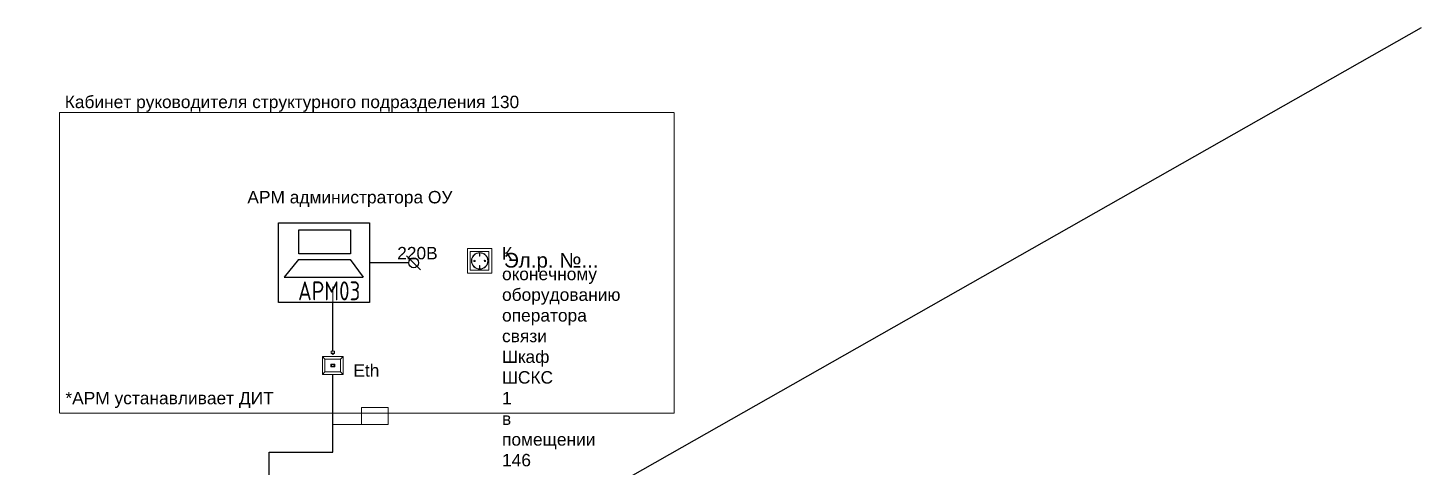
# Model space of a CAD drawing. Header units: millimetres. Extents: x -695119 to 412940, y -249585 to 622758.
# Drawn here: x -662910 to -639281, y 33791 to 41244 of the extents above; entities that cross this region are included whole.
import ezdxf
from ezdxf.enums import TextEntityAlignment as Align

# ---------------------------------------------------------------- set-up
doc = ezdxf.new("R2010")
doc.units = ezdxf.units.MM
doc.linetypes.add('ACAD_ISO02W100', pattern=[15, 12, -3])
doc.linetypes.add('DASHED2', pattern=[9.525, 6.35, -3.175])
for name, color, linetype, lineweight in [('....ТЕКСТ', 7, 'Continuous', 15), ('_Схема', 5, 'Continuous', 30), ('PDF _Геометрия', 8, 'Continuous', 9), ('ИСПП', 5, 'Continuous', 30)]:
    doc.layers.add(name, color=color, linetype=linetype, lineweight=lineweight)
for name, color, linetype in [('PDF _PDF _Оформление-Надписи', 7, 'Continuous'), ('PDF _Текст', 7, 'Continuous'), ('СОТ маркировкка', 7, 'Continuous')]:
    doc.layers.add(name, color=color, linetype=linetype)
doc.styles.add('GOST', font='cs_gost2304.shx', dxfattribs={"height": 2.5})
doc.styles.add('PDF Arial', font='arial.ttf')

# ---------------------------------------------------------------- blocks, each defined once
blk = doc.blocks.new('АРМ')
at = {"ltscale": 100}
for p, q in [((280058, 33183), (281263, 33183)), ((280058, 32127), (280058, 33183)), ((280330, 33092), (281011, 33092)), ((280330, 32773), (280330, 33092)), ((281011, 33092), (281011, 32773)), ((281263, 33183), (281263, 32127)), ((280322, 32701), (280135, 32463)), ((280322, 32701), (281007, 32701)), ((281011, 32773), (280330, 32773)), ((281007, 32701), (281181, 32463)), ((280135, 32463), (281181, 32463)), ((281263, 32127), (280058, 32127))]:
    blk.add_line(p, q, dxfattribs=at)

msp = doc.modelspace()

# ---------------------------------------------------------------- linework, layer by layer
at = {"layer": '....ТЕКСТ', "linetype": 'ACAD_ISO02W100'}
msp.add_lwpolyline([(-662374.826, 39805.46), (-651947.099, 39805.46), (-651947.099, 34708.93), (-662374.826, 34708.93)], close=True, dxfattribs=at)
at = {"layer": '_Схема', "color": 5}
msp.add_line((-639281.438, 41243.584), (-695119.45, 9543.843), dxfattribs=at)
at = {"layer": '_Схема'}
for points in [[(-657735.373, 35757.65), (-657735.373, 36581.149)], [(-658815.358, 31709.821), (-658815.358, 34047.568), (-657738.548, 34047.568), (-657738.548, 35362.842)]]:
    msp.add_lwpolyline(points, dxfattribs=at)
at = {"layer": 'PDF _PDF _Оформление-Надписи', "lineweight": 0}
for points in [[(-655456.127, 37499.236), (-655039.427, 37499.236), (-655039.427, 37080.869), (-655456.127, 37080.869)], [(-655406.123, 37447.565), (-655089.431, 37447.565), (-655089.431, 37130.873), (-655406.123, 37130.873)], [(-655406.123, 37447.565), (-655089.431, 37447.565), (-655089.431, 37130.873), (-655406.123, 37130.873)]]:
    msp.add_lwpolyline(points, close=True, dxfattribs=at)
for points in [[(-655242.777, 37424.23), (-655242.777, 37370.892), (-655252.777, 37370.892), (-655252.777, 37424.23)], [(-655252.777, 37154.208), (-655252.777, 37209.213), (-655242.777, 37209.213), (-655242.777, 37154.208)]]:
    msp.add_lwpolyline(points, dxfattribs=at)
for centre, radius in [((-655246.944, 37290.052), 140.845), ((-655246.944, 37290.052), 140.845), ((-655246.942, 37290.053), 135.843), ((-655335.283, 37290.053), 12.5), ((-655158.602, 37290.053), 12.5)]:
    msp.add_circle(centre, radius, dxfattribs=at)
at = {"layer": 'PDF _Геометрия', "lineweight": 30}
for points in [[(-656486.475, 37375.828), (-656248.388, 37137.741)], [(-656451.591, 37257.293), (-657118.353, 37257.293)]]:
    msp.add_lwpolyline(points, dxfattribs=at)
at = {"layer": 'PDF _Геометрия', "color": 5, "lineweight": 0}
for points in [[(-657736.431, 36850.886), (-657736.431, 36554.547)], [(-657763.948, 35726.915), (-657735.331, 35701.515), (-657706.797, 35726.915)]]:
    msp.add_lwpolyline(points, dxfattribs=at)
msp.add_lwpolyline([(-657706.797, 35757.65), (-657706.797, 35726.915), (-657763.948, 35726.915), (-657763.948, 35757.65)], close=True, dxfattribs=at)
at = {"layer": 'PDF _Геометрия', "lineweight": 0}
for points in [[(-657914.234, 35667.648), (-657562.862, 35667.648), (-657562.862, 35362.842), (-657914.234, 35362.842)], [(-657871.9, 35625.313), (-657605.196, 35625.313), (-657605.196, 35405.176), (-657871.9, 35405.176)], [(-657708.914, 35489.844), (-657773.431, 35489.844), (-657773.431, 35537.513), (-657708.914, 35537.513)], [(-657708.914, 35489.844), (-657773.431, 35489.844), (-657773.431, 35537.513), (-657708.914, 35537.513)], [(-657741.681, 35533.279), (-657713.148, 35533.279), (-657713.148, 35511.011), (-657722.63, 35511.011), (-657722.63, 35501.529), (-657733.214, 35501.529), (-657733.214, 35491.961), (-657750.148, 35491.961), (-657750.148, 35501.529), (-657759.715, 35501.529), (-657759.715, 35511.011), (-657769.198, 35511.011), (-657769.198, 35533.279)], [(-657741.681, 35533.279), (-657713.148, 35533.279), (-657713.148, 35511.011), (-657722.63, 35511.011), (-657722.63, 35501.529), (-657733.214, 35501.529), (-657733.214, 35491.961), (-657750.148, 35491.961), (-657750.148, 35501.529), (-657759.715, 35501.529), (-657759.715, 35511.011), (-657769.198, 35511.011), (-657769.198, 35533.279)], [(-657702.564, 35489.844), (-657767.081, 35489.844), (-657767.081, 35537.513), (-657702.564, 35537.513)], [(-657702.564, 35489.844), (-657767.081, 35489.844), (-657767.081, 35537.513), (-657702.564, 35537.513)], [(-657734.315, 35533.279), (-657706.797, 35533.279), (-657706.797, 35511.011), (-657716.28, 35511.011), (-657716.28, 35501.529), (-657725.848, 35501.529), (-657725.848, 35491.961), (-657743.797, 35491.961), (-657743.797, 35501.529), (-657753.365, 35501.529), (-657753.365, 35511.011), (-657762.848, 35511.011), (-657762.848, 35533.279)], [(-657734.315, 35533.279), (-657706.797, 35533.279), (-657706.797, 35511.011), (-657716.28, 35511.011), (-657716.28, 35501.529), (-657725.848, 35501.529), (-657725.848, 35491.961), (-657743.797, 35491.961), (-657743.797, 35501.529), (-657753.365, 35501.529), (-657753.365, 35511.011), (-657762.848, 35511.011), (-657762.848, 35533.279)]]:
    msp.add_lwpolyline(points, close=True, dxfattribs=at)
for points in [[(-657871.9, 35625.313), (-657914.234, 35667.648)], [(-657605.196, 35625.313), (-657562.862, 35667.648)], [(-657871.9, 35405.176), (-657914.234, 35362.842)], [(-657605.196, 35405.176), (-657562.862, 35362.842)]]:
    msp.add_lwpolyline(points, dxfattribs=at)
at = {"layer": 'PDF _Геометрия', "color": 251, "lineweight": 0, "true_color": 0x535353}
msp.add_lwpolyline([(-657249.589, 34800.899), (-656798.731, 34800.899), (-656798.731, 34511.927), (-657249.589, 34511.927)], close=True, dxfattribs=at)
msp.add_lwpolyline([(-656797.63, 34511.927), (-657737.447, 34511.927)], dxfattribs=at)
at = {"layer": 'PDF _Геометрия', "lineweight": 30}
msp.add_circle((-656367.428, 37257.804), 84.157, dxfattribs=at)

# ---------------------------------------------------------------- block references
at = {"layer": 'ИСПП', "linetype": 'DASHED2', "xscale": 1.28, "yscale": 1.28, "zscale": 1.28}
msp.add_blockref('АРМ', (-1017134.847, -4541.181), dxfattribs=at)

# ---------------------------------------------------------------- texts
at = {"layer": 'PDF _Текст', "color": 8, "true_color": 0x757575, "insert": (-662284.15, 39818.512), "char_height": 210.47841, "attachment_point": 7, "style": 'PDF Arial'}
msp.add_mtext('{\\C7;Кабинет руководителя структурного подразделения 130}', dxfattribs=at)
at = {"layer": 'PDF _Текст', "attachment_point": 7, "style": 'PDF Arial'}
for s, insert, char_height in [('АРМ администратора ОУ', (-659187.409, 38202.407), 210.47841), ('220В', (-656646.303, 37313.39), 210.4784), ('Eth', (-657389.267, 35323.686), 210.4784), ('*АРМ устанавливает ДИТ', (-662273.038, 34793.709), 210.47841)]:
    msp.add_mtext(s, dxfattribs=dict(at, insert=insert, char_height=char_height))
at = {"layer": 'PDF _Текст', "insert": (-654868.269, 33801.808), "char_height": 210.47841, "width": 19.08977, "attachment_point": 7, "style": 'PDF Arial'}
msp.add_mtext('К оконечному оборудованию оператора связи Шкаф ШСКС 1 в помещении 146', dxfattribs=at)
at = {"layer": 'PDF _Текст', "color": 0, "lineweight": 15, "insert": (-654836.488, 37100.26), "char_height": 250, "attachment_point": 7, "style": 'PDF Arial'}
msp.add_mtext('Эл.р. №...', dxfattribs=at)
at = {"layer": 'СОТ маркировкка', "lineweight": 15, "ltscale": 5, "style": 'GOST'}
msp.add_text('АРМ03', height=320, dxfattribs=at).set_placement((-657272.255, 36525.537), align=Align.BOTTOM_RIGHT)

doc.saveas('drawing.dxf')
